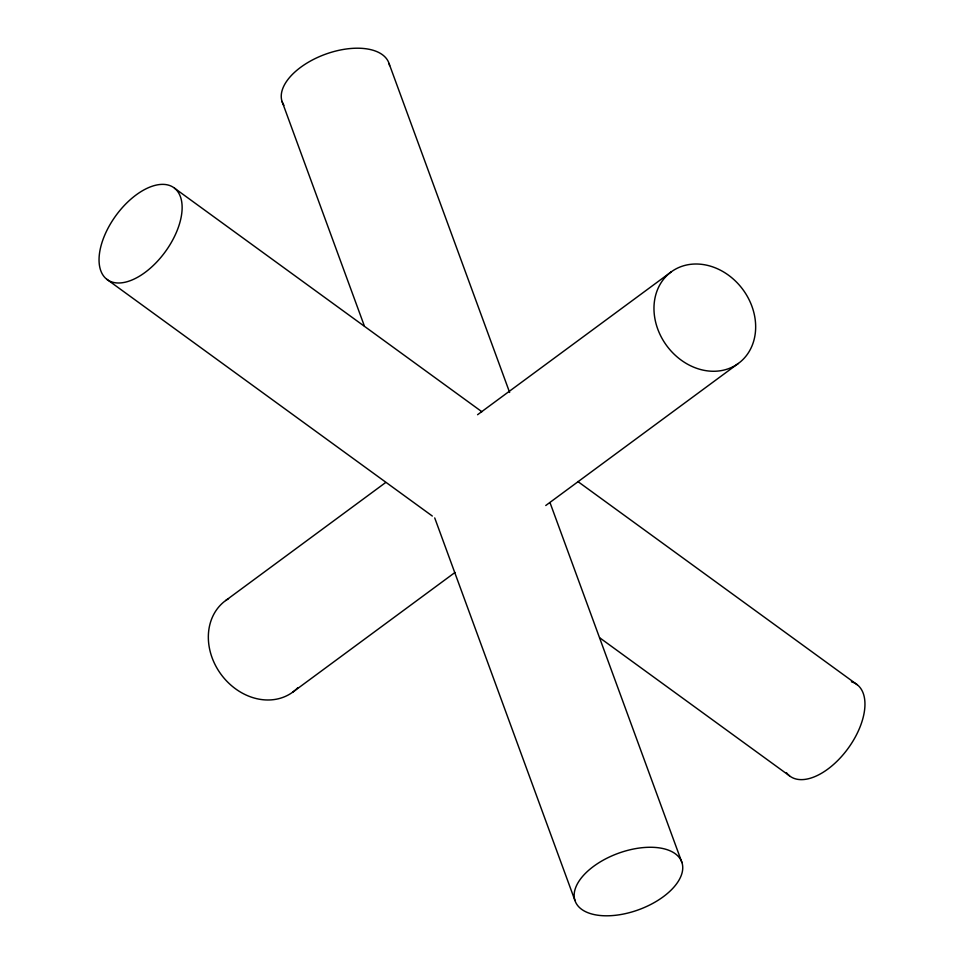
<?xml version="1.0" encoding="UTF-8"?>
<svg xmlns="http://www.w3.org/2000/svg" width="964" height="964" viewBox="0 0 964 964"><rect width="100%" height="100%" fill="white"/><g stroke="black" fill="none" stroke-linecap="round" stroke-linejoin="round"><path stroke-width="1.45" d="M225.709 600.512L385.552 482.603M477.578 414.713L671.342 271.8M292.67 692.2L454.936 572.508M545.757 505.51L738.291 363.488A56.768 47.32 53.6 0 0 721.229 270.619A56.768 47.32 53.6 0 0 654.93 318.819A56.768 47.32 53.6 0 0 738.291 363.488M174.484 188.161A56.768 30.607 -54 0 1 144.48 272.86A56.768 30.607 -54 0 1 102.811 240.06A56.768 30.607 -54 0 1 174.484 188.161L481.867 411.724M577.858 481.53L857.297 684.765M106.703 279.235L432.318 516.041M599.982 637.987L789.516 775.839M389.046 63.516L509.631 392.444M549.986 502.569L681.946 862.563A56.768 30.005 -20.1 0 1 609.706 915.74A56.768 30.005 -20.1 0 1 593.691 866.274A56.768 30.005 -20.1 0 1 681.946 862.563M282.054 101.437L364.332 325.904M434.716 517.909L574.954 900.484M851.405 681.789A56.768 30.607 -54 0 1 848.669 747.606A56.768 30.607 -54 0 1 786.443 772.682M283.91 105.317A56.768 30.005 -20.1 0 1 324.398 54.611A56.768 30.005 -20.1 0 1 389.577 65.6M297.768 687.778A56.768 47.32 53.6 0 1 222.13 675.8A56.768 47.32 53.6 0 1 228.516 598.644"/></g></svg>
